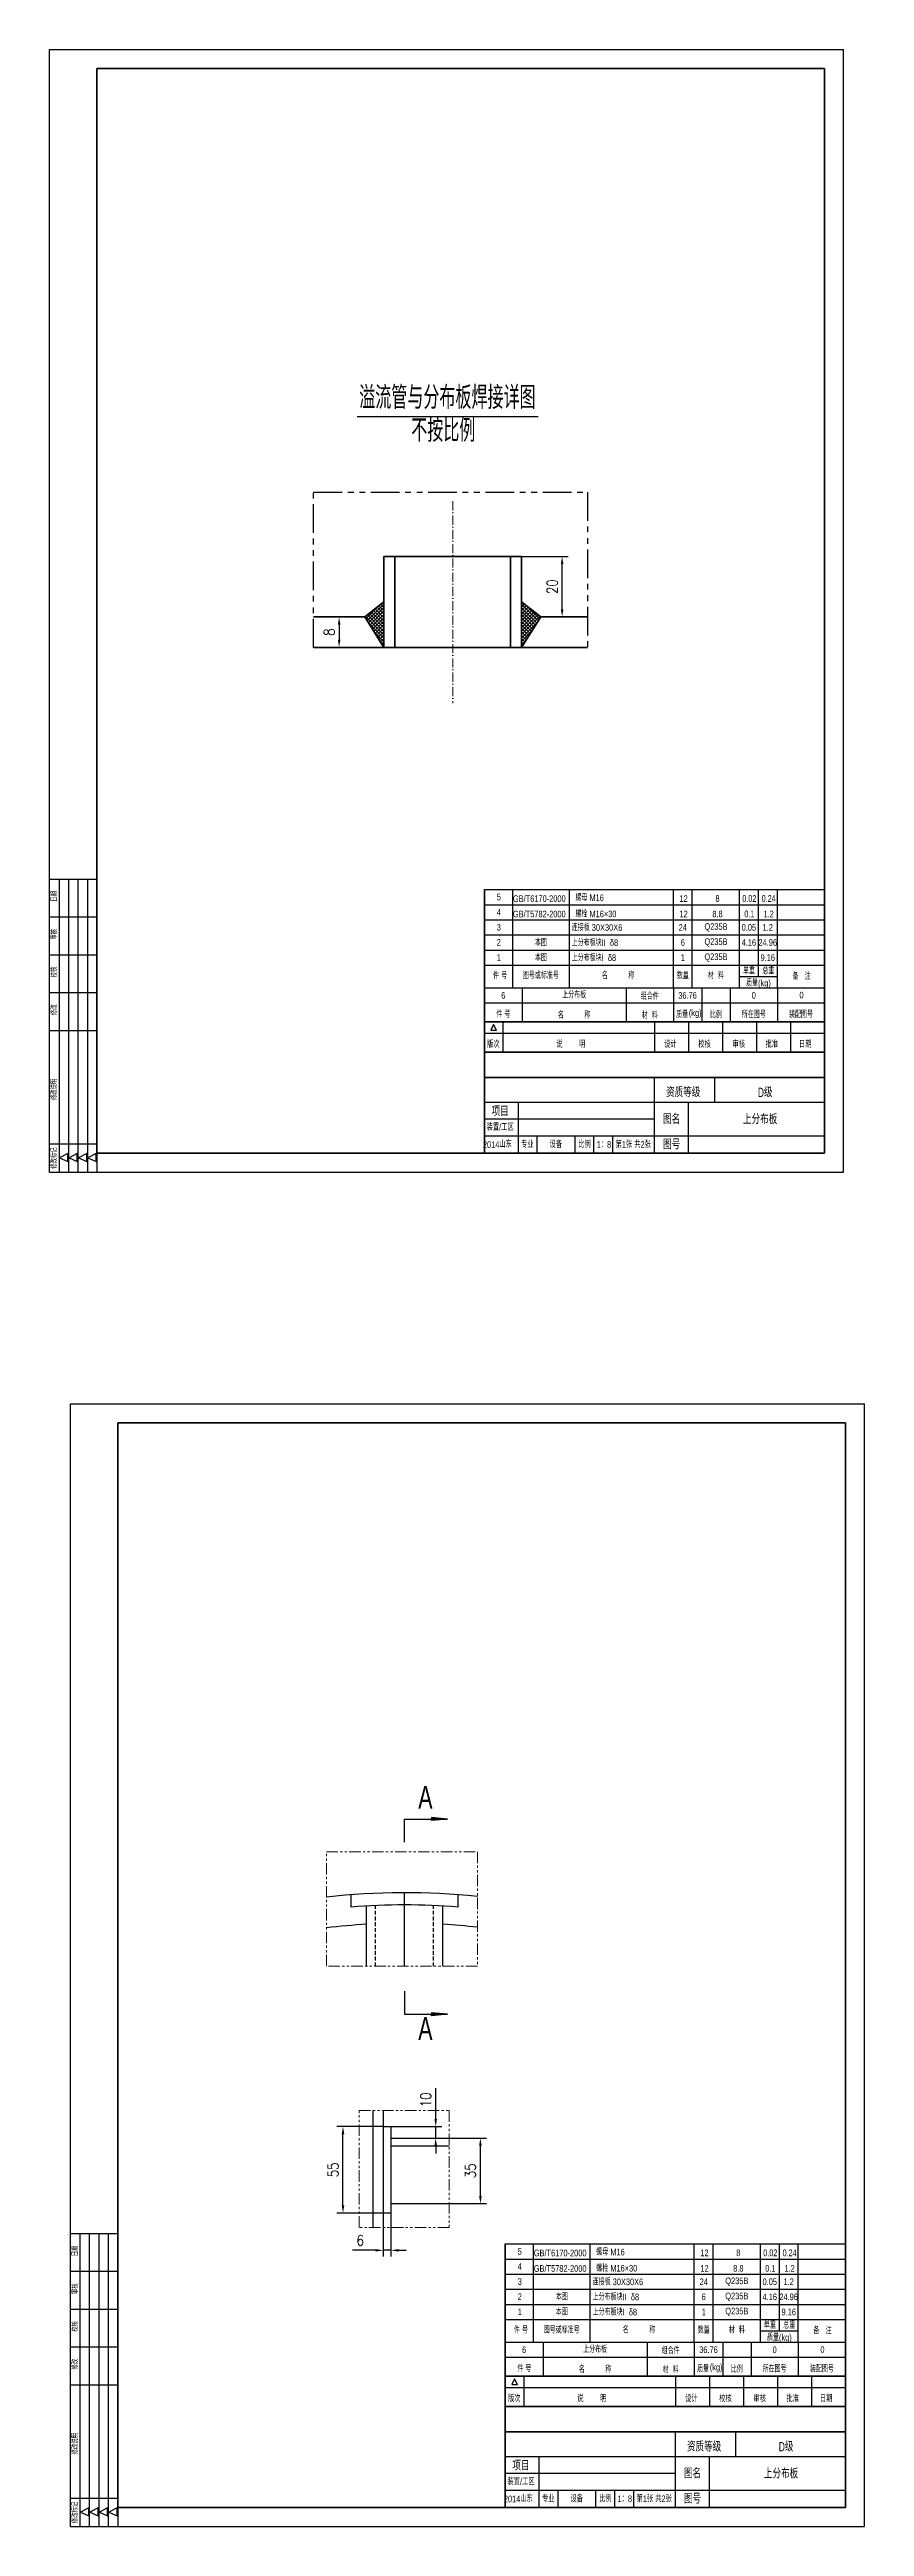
# Model space of a CAD drawing. Header units: millimetres. Extents: x 173791 to 206178, y -159089 to -143118.
# Drawn here: x 193208 to 194275, y -150042 to -146798 of the extents above; entities that cross this region are included whole.
import ezdxf
from ezdxf.enums import TextEntityAlignment as Align

# ---------------------------------------------------------------- set-up
doc = ezdxf.new("R2010")
doc.units = ezdxf.units.MM
for name, pattern in [('ACAD_ISO10W100', [18.7, 12, -3, 0.7, -3]), ('DASHED', [0.75, 0.5, -0.25]), ('PHANTOM', [2.5, 1.25, -0.25, 0.25, -0.25, 0.25, -0.25])]:
    doc.linetypes.add(name, pattern=pattern)
doc.layers.add('4虚线层', color=6, linetype='DASHED')
doc.layers.add('9双点划线层', color=6, linetype='PHANTOM')
for name, color, linetype, lineweight in [('5（双点划线）', 2, 'PHANTOM', 20), ('中心线', 1, 'ACAD_ISO10W100', 18), ('图层1', 4, 'Continuous', 35)]:
    doc.layers.add(name, color=color, linetype=linetype, lineweight=lineweight)
doc.styles.add('TH_GBDIM', font='romans.shx', dxfattribs={"width": 0.8, "bigfont": 'gbcbig.shx'})
doc.styles.add('样式 3.5', font='roms.shx', dxfattribs={"width": 0.7, "height": 3.5, "bigfont": 'hztxt.shx'})
doc.styles.add('样式 5', font='roms.shx', dxfattribs={"width": 0.67, "height": 5, "bigfont": 'hztxt.shx'})
doc.dimstyles.new('TH_GBDIM', dxfattribs={"dimtxt": 3.5, "dimasz": 2.5, "dimexe": 2, "dimexo": 0, "dimgap": 1.5, "dimtad": 1, "dimdec": 1, "dimzin": 0, "dimdsep": 46, "dimtxsty": 'TH_GBDIM', "dimcen": 2.5, "dimclrd": 130, "dimclre": 130, "dimclrt": 3, "dimadec": 0, "dimazin": 0, "dimtfac": 0.714286, "dimtdec": 1, "dimtmove": 0, "dimatfit": 3, "dimfxl": 0, "dimtzin": 0, "dimlwd": -1, "dimlwe": -1, "dimarcsym": 0})

# ---------------------------------------------------------------- blocks, each defined once
blk = doc.blocks.new('*D36')
at = {"color": 130, "transparency": 16777216}
blk.add_line((193645.1, -149518.3), (193584.3, -149518.3), dxfattribs=at)
at = {"color": 130, "linetype": 'Continuous', "transparency": 16777216}
for p, q in [((193592.3, -149621.6), (193592.3, -149528.3)), ((193645.1, -149631.6), (193584.3, -149631.6))]:
    blk.add_line(p, q, dxfattribs=at)
at = {"color": 130, "transparency": 16777216}
for points in [[(193590.6, -149528.3), (193594, -149528.3), (193592.3, -149518.3)], [(193590.6, -149621.6), (193594, -149621.6), (193592.3, -149631.6)]]:
    blk.add_solid(points, dxfattribs=at)
at = {"layer": 'Defpoints', "color": 0, "transparency": 16777216}
for p in [(193592.3, -149518.3), (193645.1, -149518.3), (193645.1, -149631.6)]:
    blk.add_point(p, dxfattribs=at)
at = {"color": 3, "transparency": 16777216, "insert": (193579.3, -149575), "char_height": 14, "attachment_point": 5, "rotation": 90, "style": 'TH_GBDIM', "bg_fill": 3, "box_fill_scale": 1.1, "bg_fill_color": 256, "bg_fill_true_color": 13158600, "bg_fill_transparency": 0}
blk.add_mtext('{55}{}{}', dxfattribs=at)
blk = doc.blocks.new('*D37')
at = {"color": 130, "transparency": 16777216}
blk.add_line((193731.3, -149533.4), (193780.2, -149533.4), dxfattribs=at)
at = {"color": 130, "linetype": 'Continuous', "transparency": 16777216}
for p, q in [((193772.2, -149609.3), (193772.2, -149543.4)), ((193731.3, -149619.3), (193780.2, -149619.3))]:
    blk.add_line(p, q, dxfattribs=at)
at = {"color": 130, "transparency": 16777216}
for points in [[(193770.5, -149543.4), (193773.9, -149543.4), (193772.2, -149533.4)], [(193770.5, -149609.3), (193773.9, -149609.3), (193772.2, -149619.3)]]:
    blk.add_solid(points, dxfattribs=at)
at = {"layer": 'Defpoints', "color": 0, "transparency": 16777216}
for p in [(193731.3, -149533.4), (193772.2, -149533.4), (193731.3, -149619.3)]:
    blk.add_point(p, dxfattribs=at)
at = {"color": 3, "transparency": 16777216, "insert": (193759.2, -149576.3), "char_height": 14, "attachment_point": 5, "rotation": 90, "style": 'TH_GBDIM', "bg_fill": 3, "box_fill_scale": 1.1, "bg_fill_color": 256, "bg_fill_true_color": 13158600, "bg_fill_transparency": 0}
blk.add_mtext('{35}{}{}', dxfattribs=at)
blk = doc.blocks.new('*D38')
at = {"color": 130, "linetype": 'Continuous', "transparency": 16777216}
for p, q in [((193713.7, -149508.3), (193713.7, -149468.2)), ((193655.1, -149533.4), (193721.7, -149533.4)), ((193713.7, -149533.4), (193713.7, -149518.3)), ((193713.7, -149543.4), (193713.7, -149553.4))]:
    blk.add_line(p, q, dxfattribs=at)
at = {"color": 130, "transparency": 16777216}
blk.add_line((193655.1, -149518.3), (193721.7, -149518.3), dxfattribs=at)
for points in [[(193712, -149508.3), (193715.4, -149508.3), (193713.7, -149518.3)], [(193712, -149543.4), (193715.4, -149543.4), (193713.7, -149533.4)]]:
    blk.add_solid(points, dxfattribs=at)
at = {"layer": 'Defpoints', "color": 0, "transparency": 16777216}
for p in [(193655.1, -149518.3), (193655.1, -149533.4), (193713.7, -149518.3)]:
    blk.add_point(p, dxfattribs=at)
at = {"color": 3, "transparency": 16777216, "insert": (193700.7, -149483.3), "char_height": 14, "attachment_point": 5, "rotation": 90, "style": 'TH_GBDIM', "bg_fill": 3, "box_fill_scale": 1.1, "bg_fill_color": 256, "bg_fill_true_color": 13158600, "bg_fill_transparency": 0}
blk.add_mtext('{10}{}{}', dxfattribs=at)
blk = doc.blocks.new('*D39')
at = {"color": 130, "transparency": 16777216}
blk.add_line((193645.1, -149631.6), (193645.1, -149688.4), dxfattribs=at)
at = {"color": 130, "linetype": 'Continuous', "transparency": 16777216}
for p, q in [((193655.1, -149631.6), (193655.1, -149688.4)), ((193635.1, -149680.4), (193604.6, -149680.4)), ((193655.1, -149680.4), (193645.1, -149680.4)), ((193665.1, -149680.4), (193675.1, -149680.4))]:
    blk.add_line(p, q, dxfattribs=at)
at = {"color": 130, "transparency": 16777216}
for points in [[(193635.1, -149678.8), (193635.1, -149682.1), (193645.1, -149680.4)], [(193665.1, -149678.8), (193665.1, -149682.1), (193655.1, -149680.4)]]:
    blk.add_solid(points, dxfattribs=at)
at = {"layer": 'Defpoints', "color": 0, "transparency": 16777216}
for p in [(193645.1, -149631.6), (193655.1, -149631.6), (193645.1, -149680.4)]:
    blk.add_point(p, dxfattribs=at)
at = {"color": 3, "transparency": 16777216, "insert": (193614.8, -149667.4), "char_height": 14, "attachment_point": 5, "style": 'TH_GBDIM', "bg_fill": 3, "box_fill_scale": 1.1, "bg_fill_color": 256, "bg_fill_true_color": 13158600, "bg_fill_transparency": 0}
blk.add_mtext('{6}{}{}', dxfattribs=at)
blk = doc.blocks.new('*D69')
at = {"color": 130, "transparency": 16777216}
blk.add_line((193825.9, -147462.1), (193887.2, -147462.1), dxfattribs=at)
at = {"color": 130, "linetype": 'Continuous', "transparency": 16777216}
for p, q in [((193879.2, -147531.2), (193879.2, -147472.1)), ((193851.1, -147541.2), (193887.2, -147541.2))]:
    blk.add_line(p, q, dxfattribs=at)
at = {"color": 130, "transparency": 16777216}
for points in [[(193877.5, -147472.1), (193880.9, -147472.1), (193879.2, -147462.1)], [(193877.5, -147531.2), (193880.9, -147531.2), (193879.2, -147541.2)]]:
    blk.add_solid(points, dxfattribs=at)
at = {"layer": 'Defpoints', "color": 0, "transparency": 16777216}
for p in [(193825.9, -147462.1), (193879.2, -147462.1), (193851.1, -147541.2)]:
    blk.add_point(p, dxfattribs=at)
at = {"color": 3, "transparency": 16777216, "insert": (193866.2, -147501.6), "char_height": 14, "attachment_point": 5, "rotation": 90, "style": 'TH_GBDIM', "bg_fill": 3, "box_fill_scale": 1.1, "bg_fill_color": 256, "bg_fill_true_color": 13158600, "bg_fill_transparency": 0}
blk.add_mtext('{20}{}{}', dxfattribs=at)
blk = doc.blocks.new('*D70')
at = {"color": 130, "linetype": 'Continuous', "transparency": 16777216}
for p, q in [((193587.2, -147541.2), (193579.2, -147541.2)), ((193587.2, -147551.2), (193587.2, -147571.2))]:
    blk.add_line(p, q, dxfattribs=at)
at = {"color": 130, "transparency": 16777216}
blk.add_line((193587.2, -147581.2), (193579.2, -147581.2), dxfattribs=at)
for points in [[(193585.6, -147551.2), (193588.9, -147551.2), (193587.2, -147541.2)], [(193585.6, -147571.2), (193588.9, -147571.2), (193587.2, -147581.2)]]:
    blk.add_solid(points, dxfattribs=at)
at = {"color": 3, "transparency": 16777216, "insert": (193574.2, -147561.2), "char_height": 14, "attachment_point": 5, "rotation": 90, "style": 'TH_GBDIM', "bg_fill": 3, "box_fill_scale": 1.1, "bg_fill_color": 256, "bg_fill_true_color": 13158600, "bg_fill_transparency": 0}
blk.add_mtext('{8}{}{}', dxfattribs=at)
at = {"layer": 'Defpoints', "color": 0, "transparency": 16777216}
for p in [(193587.2, -147541.2), (193587.2, -147581.2), (193587.2, -147581.2)]:
    blk.add_point(p, dxfattribs=at)

msp = doc.modelspace()

# ---------------------------------------------------------------- hatches: boundary and pattern name
h = msp.add_hatch()
h.set_pattern_fill('ANSI37', color=256)
h.set_pattern_definition([(45, (17583.554, 3977.0866), (-2.24506403, 2.24506403), []), (135, (17583.554, 3977.0866), (-2.24506403, -2.24506403), [])])
h.paths.add_polyline_path([(193645.9, -147521.6), (193620.7, -147541.2), (193645.9, -147581.2)])
h.paths.add_polyline_path([(193851.1, -147541.2), (193825.9, -147521.6), (193825.9, -147581.2)])
h = msp.add_hatch(color=256)
h.dxf.hatch_style = 1
h.paths.add_polyline_path([(193708.2, -149113.6), (193708.2, -149115.6), (193728.9, -149115.6)])
h.paths.add_polyline_path([(193708.2, -149115.6), (193708.2, -149117.6), (193728.9, -149115.6)])
h = msp.add_hatch(color=256)
h.dxf.hatch_style = 1
h.paths.add_polyline_path([(193728.9, -149371.2), (193708.2, -149371.2), (193708.2, -149373.2)])
h.paths.add_polyline_path([(193728.9, -149371.2), (193708.2, -149369.2), (193708.2, -149371.2)])

# ---------------------------------------------------------------- linework, layer by layer
at = {"color": 7, "linetype": 'Continuous'}
for p, q in [((193208.1, -146798.2), (194247.6, -146798.2)), ((193208.1, -148268.3), (193208.1, -146798.2)), ((194247.6, -148268.3), (194247.6, -146798.2)), ((193208.1, -147884.7), (193270, -147884.7)), ((193220.5, -147884.7), (193220.5, -148268.3)), ((193232.9, -147884.7), (193232.9, -148268.3)), ((193245.2, -147884.7), (193245.2, -148268.3)), ((193257.6, -147884.7), (193257.6, -148268.3)), ((193208.1, -147934.2), (193270, -147934.2)), ((193208.1, -147983.7), (193270, -147983.7)), ((193208.1, -148033.2), (193270, -148033.2)), ((193208.1, -148082.7), (193270, -148082.7)), ((193208.1, -148231.2), (193270, -148231.2)), ((193208.1, -148268.3), (194247.6, -148268.3)), ((193235.5, -148571.9), (194275, -148571.9)), ((193235.5, -150042), (193235.5, -148571.9)), ((194275, -150042), (194275, -148571.9)), ((193235.5, -149658.4), (193297.4, -149658.4)), ((193247.9, -149658.4), (193247.9, -150042)), ((193260.2, -149658.4), (193260.2, -150042)), ((193272.6, -149658.4), (193272.6, -150042)), ((193285, -149658.4), (193285, -150042)), ((193235.5, -149707.9), (193297.4, -149707.9)), ((193235.5, -149757.4), (193297.4, -149757.4)), ((193235.5, -149806.9), (193297.4, -149806.9)), ((193235.5, -149856.4), (193297.4, -149856.4)), ((193235.5, -150004.9), (193297.4, -150004.9)), ((193235.5, -150042), (194275, -150042))]:
    msp.add_line(p, q, dxfattribs=at)
for p, q in [((193610.9, -147278.6), (193848, -147278.6)), ((193777.4, -147898.3), (194222.9, -147898.3)), ((193777.4, -147918.1), (194222.9, -147918.1)), ((193814.5, -148027), (193814.5, -147898.3)), ((193888.7, -148027), (193888.7, -147898.3)), ((194024.9, -148027), (194024.9, -147898.3)), ((194049.6, -148027), (194049.6, -147898.3)), ((194111.5, -148027), (194111.5, -147898.3)), ((194136.2, -148012.2), (194136.2, -147898.3)), ((194161, -148027), (194161, -147898.3)), ((193777.4, -147937.9), (194222.9, -147937.9)), ((193777.4, -147957.7), (194222.9, -147957.7)), ((193777.4, -147977.5), (194222.9, -147977.5)), ((193777.4, -147997.3), (194222.9, -147997.3)), ((194111.5, -148012.2), (194161, -148012.2)), ((193777.4, -148027), (194222.9, -148027)), ((193777.4, -148071.6), (194222.9, -148071.6)), ((193777.4, -148078), (193777.4, -148090.4)), ((193789.4, -148074.9), (193786, -148082.5)), ((193786, -148082.5), (193793.2, -148082.5)), ((193793.2, -148082.5), (193789.4, -148074.9)), ((193802.1, -148111.2), (193802.1, -148071.6)), ((194000.1, -148071.6), (194000.1, -148111.2)), ((194044.7, -148071.6), (194044.7, -148111.2)), ((194089.2, -148071.6), (194089.2, -148111.2)), ((194133.8, -148071.6), (194133.8, -148111.2)), ((194178.3, -148071.6), (194178.3, -148111.2)), ((193777.4, -148086.4), (194222.9, -148086.4)), ((194000.1, -148243.6), (194000.1, -148144.6)), ((194079.3, -148176.7), (194079.3, -148144.6)), ((193777.4, -148176.7), (194222.9, -148176.7)), ((193821.9, -148243.6), (193821.9, -148176.7)), ((194044.7, -148243.6), (194044.7, -148176.7)), ((194000.1, -148199), (193777.4, -148199)), ((193232.1, -148244), (193221.2, -148249.6)), ((193232.1, -148254.5), (193232.1, -148244)), ((193244.4, -148244), (193233.6, -148249.6)), ((193244.4, -148254.5), (193244.4, -148244)), ((193256.8, -148244), (193246, -148249.6)), ((193256.8, -148254.5), (193256.8, -148244)), ((193269.2, -148244), (193258.3, -148249.6)), ((193269.2, -148254.5), (193269.2, -148244)), ((193270, -148243.6), (193270, -148268.3)), ((194222.9, -148221.3), (193777.4, -148221.3)), ((193846.7, -148243.6), (193846.7, -148221.3)), ((193896.2, -148243.6), (193896.2, -148221.3)), ((193920.9, -148243.6), (193920.9, -148221.3)), ((193945.7, -148243.6), (193945.7, -148221.3)), ((193221.2, -148249.6), (193232.1, -148254.5)), ((193233.6, -148249.6), (193244.4, -148254.5)), ((193246, -148249.6), (193256.8, -148254.5)), ((193258.3, -148249.6), (193269.2, -148254.5)), ((193673, -149145.7), (193673, -149115.6)), ((193673, -149115.6), (193728.9, -149115.6)), ((193728.9, -149115.6), (193708.2, -149113.6)), ((193708.2, -149113.6), (193708.2, -149115.6)), ((193728.9, -149115.6), (193708.2, -149117.6)), ((193708.2, -149117.6), (193708.2, -149115.6)), ((193603, -149230.8), (193603, -149214.8)), ((193743, -149230.8), (193743, -149214.8)), ((193623, -149308.3), (193623, -149229.4)), ((193723, -149308.3), (193723, -149229.4)), ((193673, -149341.1), (193673, -149371.2)), ((193673, -149371.2), (193728.9, -149371.2)), ((193728.9, -149371.2), (193708.2, -149369.2)), ((193708.2, -149369.2), (193708.2, -149371.2)), ((193728.9, -149371.2), (193708.2, -149373.2)), ((193708.2, -149373.2), (193708.2, -149371.2)), ((193632, -149650.6), (193632, -149497.2)), ((193645.1, -149497.2), (193645.1, -149650.6)), ((193645.1, -149518.3), (193655.1, -149518.3)), ((193655.1, -149518.3), (193655.1, -149631.6)), ((193655.1, -149533.4), (193731.3, -149533.4)), ((193655.1, -149543.5), (193731.3, -149543.5)), ((193655.1, -149631.6), (193645.1, -149631.6)), ((193655.1, -149619.3), (193731.3, -149619.3)), ((193804.7, -149672), (194250.2, -149672)), ((193841.9, -149800.7), (193841.9, -149672)), ((193916.1, -149800.7), (193916.1, -149672)), ((194052.2, -149800.7), (194052.2, -149672)), ((194077, -149800.7), (194077, -149672)), ((194138.9, -149800.7), (194138.9, -149672)), ((194163.6, -149785.9), (194163.6, -149672)), ((194188.4, -149800.7), (194188.4, -149672)), ((193804.7, -149691.8), (194250.2, -149691.8)), ((193804.7, -149711.6), (194250.2, -149711.6)), ((193804.7, -149731.4), (194250.2, -149731.4)), ((193804.7, -149751.2), (194250.2, -149751.2)), ((193804.7, -149771), (194250.2, -149771)), ((193804.7, -149800.7), (194250.2, -149800.7)), ((194138.9, -149785.9), (194188.4, -149785.9)), ((193804.7, -149845.3), (194250.2, -149845.3)), ((193804.7, -149851.7), (193804.7, -149864.1)), ((193804.7, -149860.1), (194250.2, -149860.1)), ((193816.8, -149848.7), (193813.4, -149856.2)), ((193813.4, -149856.2), (193820.6, -149856.2)), ((193820.6, -149856.2), (193816.8, -149848.7)), ((193829.5, -149884.9), (193829.5, -149845.3)), ((194027.5, -149845.3), (194027.5, -149884.9)), ((194072, -149845.3), (194072, -149884.9)), ((194116.6, -149845.3), (194116.6, -149884.9)), ((194161.1, -149845.3), (194161.1, -149884.9)), ((194205.7, -149845.3), (194205.7, -149884.9)), ((194027.5, -150017.3), (194027.5, -149918.3)), ((194106.7, -149950.5), (194106.7, -149918.3)), ((193804.7, -149950.5), (194250.2, -149950.5)), ((193849.3, -150017.3), (193849.3, -149950.5)), ((194072, -150017.3), (194072, -149950.5)), ((194027.5, -149972.7), (193804.7, -149972.7)), ((194250.2, -149995), (193804.7, -149995)), ((193874, -150017.3), (193874, -149995)), ((193923.5, -150017.3), (193923.5, -149995)), ((193948.3, -150017.3), (193948.3, -149995)), ((193973, -150017.3), (193973, -149995)), ((193259.4, -150017.8), (193248.6, -150023.3)), ((193248.6, -150023.3), (193259.4, -150028.2)), ((193259.4, -150028.2), (193259.4, -150017.8)), ((193271.8, -150017.8), (193261, -150023.3)), ((193261, -150023.3), (193271.8, -150028.2)), ((193271.8, -150028.2), (193271.8, -150017.8)), ((193284.2, -150017.8), (193273.3, -150023.3)), ((193273.3, -150023.3), (193284.2, -150028.2)), ((193284.2, -150028.2), (193284.2, -150017.8)), ((193296.5, -150017.8), (193285.7, -150023.3)), ((193285.7, -150023.3), (193296.5, -150028.2)), ((193296.5, -150028.2), (193296.5, -150017.8)), ((193297.4, -150017.3), (193297.4, -150042))]:
    msp.add_line(p, q)
at = {"color": 4}
for p, q in [((193777.4, -147998.8), (193777.4, -148011.2)), ((193777.4, -147998.8), (193777.4, -148011.2)), ((193777.4, -147998.8), (193777.4, -148011.2)), ((193777.4, -148018.6), (193777.4, -148031)), ((193804.7, -149772.5), (193804.7, -149784.9)), ((193804.7, -149772.5), (193804.7, -149784.9)), ((193804.7, -149772.5), (193804.7, -149784.9)), ((193804.7, -149792.3), (193804.7, -149804.7))]:
    msp.add_line(p, q, dxfattribs=at)
at = {"color": 1, "ltscale": 1.5}
msp.add_line((193673, -149308.3), (193673, -149212), dxfattribs=at)
for points in [[(193777.4, -148046.8), (194222.9, -148046.8)], [(193826.9, -148027), (193826.9, -148071.6)], [(193963, -148027), (193963, -148071.6)], [(194024.9, -148027), (194024.9, -148071.6)], [(194062, -148027), (194062, -148071.6)], [(194099.1, -148027), (194099.1, -148071.6)], [(194161, -148027), (194161, -148071.6)], [(193854.2, -149800.7), (193854.2, -149845.3)], [(193990.4, -149800.7), (193990.4, -149845.3)], [(194052.2, -149800.7), (194052.2, -149845.3)], [(194089.4, -149800.7), (194089.4, -149845.3)], [(194126.5, -149800.7), (194126.5, -149845.3)], [(194188.4, -149800.7), (194188.4, -149845.3)], [(193804.7, -149820.5), (194250.2, -149820.5)]]:
    msp.add_lwpolyline(points)
for radius, start, end in [(900, 83.9275, 96.5399), (884, 85.4582, 94.5418), (860, 93.333, 96.8455), (860, 83.6439, 86.667)]:
    msp.add_arc((193673, -150112), radius, start, end)
at = {"layer": '4虚线层', "ltscale": 10}
for p, q in [((193635, -149308.3), (193635, -149229.4)), ((193711, -149308.3), (193711, -149229.4))]:
    msp.add_line(p, q, dxfattribs=at)
at = {"layer": '5（双点划线）', "ltscale": 12}
for points in [[(193570.5, -149158.5), (193768.2, -149158.5), (193768.2, -149308.3), (193570.5, -149308.3)], [(193613.4, -149497.2), (193731.3, -149497.2), (193731.3, -149650.6), (193613.4, -149650.6)]]:
    msp.add_lwpolyline(points, close=True, dxfattribs=at)
at = {"layer": '9双点划线层', "ltscale": 30}
for p, q in [((193553.8, -147581.2), (193553.8, -147377.9)), ((193553.8, -147377.9), (193912.3, -147377.9)), ((193912.3, -147377.9), (193912.3, -147581.2))]:
    msp.add_line(p, q, dxfattribs=at)
at = {"layer": '中心线'}
msp.add_line((193735.9, -147389.8), (193735.9, -147654.1), dxfattribs=at)
at = {"layer": '图层1'}
for p, q in [((194222.9, -146822.9), (193270, -146822.9)), ((193270, -146822.9), (193270, -148243.6)), ((194222.9, -148243.6), (194222.9, -146822.9)), ((194222.9, -148243.6), (194222.9, -146822.9)), ((193645.9, -147581.2), (193645.9, -147462.1)), ((193645.9, -147462.1), (193825.9, -147462.1)), ((193660.3, -147581.2), (193660.3, -147462.1)), ((193811.5, -147462.1), (193811.5, -147581.2)), ((193825.9, -147462.1), (193825.9, -147581.2)), ((193620.7, -147541.2), (193645.9, -147521.6)), ((193851.1, -147541.2), (193825.9, -147521.6)), ((193553.8, -147541.2), (193620.7, -147541.2)), ((193645.9, -147581.2), (193620.7, -147541.2)), ((193825.9, -147581.2), (193851.1, -147541.2)), ((193851.1, -147541.2), (193912.3, -147541.2)), ((193553.8, -147581.2), (193912.3, -147581.2)), ((193777.4, -148090.4), (193777.4, -147898.3)), ((193777.4, -148111.2), (193777.4, -147957.7)), ((193777.4, -148111.2), (193777.4, -147957.7)), ((193777.4, -148071.6), (194222.9, -148071.6)), ((194222.9, -148111.2), (193777.4, -148111.2)), ((193777.4, -148111.2), (193777.4, -148144.6)), ((193777.4, -148111.2), (193777.4, -148144.6)), ((193777.4, -148144.6), (194222.9, -148144.6)), ((193777.4, -148144.6), (194222.9, -148144.6)), ((194222.9, -148144.6), (193777.4, -148144.6)), ((193777.4, -148243.6), (193777.4, -148144.6)), ((193270, -148243.6), (194222.9, -148243.6)), ((194250.2, -148596.6), (193297.4, -148596.6)), ((193297.4, -148596.6), (193297.4, -150017.3)), ((194250.2, -150017.3), (194250.2, -148596.6)), ((194250.2, -150017.3), (194250.2, -148596.6)), ((193804.7, -149864.1), (193804.7, -149672)), ((193804.7, -149884.9), (193804.7, -149731.4)), ((193804.7, -149884.9), (193804.7, -149731.4)), ((193804.7, -149845.3), (194250.2, -149845.3)), ((194250.2, -149884.9), (193804.7, -149884.9)), ((193804.7, -149884.9), (193804.7, -149918.3)), ((193804.7, -149884.9), (193804.7, -149918.3)), ((193804.7, -149918.3), (194250.2, -149918.3)), ((193804.7, -149918.3), (194250.2, -149918.3)), ((194250.2, -149918.3), (193804.7, -149918.3)), ((193804.7, -150017.3), (193804.7, -149918.3)), ((193297.4, -150017.3), (194250.2, -150017.3))]:
    msp.add_line(p, q, dxfattribs=at)

# ---------------------------------------------------------------- texts
at = {"style": '样式 3.5', "width": 0.67}
for s, height, p in [('5', 8.66, (193793.6, -147912.4)), ('螺母 M16', 8.66, (193896.6, -147913.3)), ('4', 8.66, (193793.6, -147932.2)), ('3', 8.66, (193793.6, -147952)), ('连接板 30X30X6', 8.663, (193891.8, -147952.3)), ('螺栓 M16×30', 8.66, (193896.6, -147934.5)), ('2', 8.66, (193793.6, -147971.8)), ('1', 8.66, (193793.6, -147991.6)), ('本图', 8.66, (193843.6, -147972.1)), ('本图', 8.66, (193843.6, -147991.9)), ('上分布板块II  δ8', 8.663, (193891.8, -147972.1)), ('上分布板块I  δ8', 8.66, (193891.8, -147991.9)), ('上分布板', 8.66, (193879.3, -148040.6)), ('(kg)', 8.66, (194045.1, -148064)), ('4', 8.66, (193821, -149705.9)), ('5', 8.66, (193821, -149686.1)), ('螺母 M16', 8.66, (193923.9, -149687)), ('螺栓 M16×30', 8.66, (193923.9, -149708.2)), ('3', 8.66, (193821, -149725.7)), ('2', 8.66, (193821, -149745.5)), ('本图', 8.66, (193871, -149745.8)), ('连接板 30X30X6', 8.663, (193919.2, -149726)), ('上分布板块II  δ8', 8.663, (193919.2, -149745.8)), ('1', 8.66, (193821, -149765.3)), ('本图', 8.66, (193871, -149765.6)), ('上分布板块I  δ8', 8.66, (193919.2, -149765.6)), ('上分布板', 8.66, (193906.7, -149814.4)), ('(kg)', 8.66, (194072.5, -149837.7))]:
    msp.add_text(s, height=height, dxfattribs=at).set_placement(p)
for s, height, p in [('GB/T6170-2000', 8.663, (193849.3, -147910)), ('12', 8.66, (194038.2, -147910)), ('8', 8.66, (194082.6, -147910)), ('GB/T5782-2000', 8.663, (193849.3, -147930.2)), ('24', 8.66, (194037.2, -147947.8)), ('12', 8.66, (194038.2, -147930.2)), ('Q235B', 8.66, (194080.6, -147947.8)), ('8.8', 8.66, (194082.6, -147930.2)), ('6', 8.66, (194037.2, -147967.6)), ('1', 8.66, (194037.2, -147987.4)), ('Q235B', 8.66, (194080.6, -147967.6)), ('Q235B', 8.66, (194080.6, -147987.4)), ('件 号', 8.66, (193798, -148010.1)), ('图号或标准号', 8.66, (193851.3, -148009.8)), ('名          称', 8.663, (193952.4, -148009.9)), ('数量', 8.66, (194037.2, -148010.1)), ('材  料', 8.66, (194080.6, -148009.9)), ('单重', 8.66, (194123.8, -148003.6)), ('质量(kg)', 8.66, (194136.2, -148020.8)), ('总重', 8.66, (194149.2, -148003.6)), ('备   注', 8.66, (194192.7, -148010.7)), ('6', 8.66, (193802.1, -148036.9)), ('组合件', 8.66, (193993.9, -148036.9)), ('36.76', 8.66, (194043.4, -148036.9)), ('0', 8.66, (194130.1, -148036.9)), ('0', 8.66, (194192.6, -148036.5)), ('件 号', 8.66, (193802.3, -148060.6)), ('名          称', 8.663, (193894.9, -148061.6)), ('材  料', 8.66, (193993.9, -148062)), ('质量', 8.66, (194036.3, -148061)), ('比例', 8.66, (194080.6, -148061.2)), ('所在图号', 8.66, (194130.1, -148060.8)), ('装配图号', 8.66, (194191.9, -148060.8)), ('GB/T6170-2000', 8.663, (193876.6, -149683.7)), ('GB/T5782-2000', 8.663, (193876.6, -149704)), ('12', 8.66, (194065.6, -149683.7)), ('12', 8.66, (194065.6, -149704)), ('8.8', 8.66, (194109.9, -149704)), ('8', 8.66, (194109.9, -149683.7)), ('24', 8.66, (194064.6, -149721.5)), ('6', 8.66, (194064.6, -149741.3)), ('Q235B', 8.66, (194107.9, -149721.5)), ('Q235B', 8.66, (194107.9, -149741.3)), ('1', 8.66, (194064.6, -149761.1)), ('Q235B', 8.66, (194107.9, -149761.1)), ('件 号', 8.66, (193825.3, -149783.8)), ('图号或标准号', 8.66, (193878.6, -149783.6)), ('名          称', 8.663, (193979.8, -149783.6)), ('数量', 8.66, (194064.6, -149783.8)), ('材  料', 8.66, (194107.9, -149783.6)), ('单重', 8.66, (194151.2, -149777.4)), ('质量(kg)', 8.66, (194163.6, -149794.5)), ('总重', 8.66, (194176.5, -149777.3)), ('备   注', 8.66, (194220.1, -149784.4)), ('件 号', 8.66, (193829.7, -149834.4)), ('6', 8.66, (193829.5, -149810.6)), ('名          称', 8.663, (193922.3, -149835.3)), ('组合件', 8.66, (194021.3, -149810.6)), ('材  料', 8.66, (194021.3, -149835.7)), ('质量', 8.66, (194063.7, -149834.7)), ('36.76', 8.66, (194070.8, -149810.6)), ('比例', 8.66, (194107.9, -149834.9)), ('所在图号', 8.66, (194157.4, -149834.5)), ('0', 8.66, (194157.4, -149810.6)), ('装配图号', 8.66, (194219.3, -149834.5)), ('0', 8.66, (194220, -149810.3))]:
    msp.add_text(s, height=height, dxfattribs=at).set_placement(p, align=Align.MIDDLE)
at = {"color": 1, "style": '样式 3.5', "width": 0.67}
for s, height, p in [('0.02', 8.87, (194124.3, -147910)), ('0.24', 8.87, (194149.6, -147910)), ('0.05', 8.66, (194123.7, -147947.8)), ('0.1', 8.87, (194124.3, -147930.2)), ('1.2', 8.66, (194148.4, -147947.8)), ('1.2', 8.87, (194149.6, -147930.2)), ('4.16', 8.66, (194123.7, -147967.6)), ('24.96', 8.66, (194148.4, -147967.6)), ('9.16', 8.66, (194148.4, -147987.4)), ('0.02', 8.87, (194151.7, -149683.7)), ('0.1', 8.87, (194151.7, -149704)), ('0.24', 8.87, (194177, -149683.7)), ('1.2', 8.87, (194177, -149704)), ('4.16', 8.66, (194151, -149741.3)), ('0.05', 8.66, (194151, -149721.5)), ('24.96', 8.66, (194175.8, -149741.3)), ('1.2', 8.66, (194175.8, -149721.5)), ('9.16', 8.66, (194175.8, -149761.1))]:
    msp.add_text(s, height=height, dxfattribs=at).set_placement(p, align=Align.MIDDLE)
at = {"char_height": 30, "attachment_point": 1, "style": '样式 3.5'}
for s, insert, width in [('溢流管与分布板焊接详图', (193613.5, -147238.9), 314.203), ('不按比例', (193681.6, -147281.9), 314.203), ('A', (193690.8, -149072.1), 32.852), ('A', (193690.8, -149375), 32.852)]:
    msp.add_mtext(s, dxfattribs=dict(at, insert=insert, width=width))
at = {"char_height": 7.43, "attachment_point": 5, "rotation": 90, "style": '样式 3.5'}
for s, insert in [('日期', (193214.4, -147907.3)), ('审核', (193214.4, -147956.8)), ('校核', (193214.4, -148006.3)), ('修改', (193214.4, -148055.8)), ('修改说明', (193214.4, -148159.9)), ('修改标记', (193214.4, -148250)), ('日期', (193241.8, -149681.1)), ('审核', (193241.8, -149730.6)), ('校核', (193241.8, -149780.1)), ('修改', (193241.8, -149829.6)), ('修改说明', (193241.8, -149933.6)), ('修改标记', (193241.8, -150023.8))]:
    msp.add_mtext(s, dxfattribs=dict(at, insert=insert))
at = {"attachment_point": 5}
for s, insert, char_height, style in [('版次', (193789.2, -148101.1), 8.66, '样式 3.5'), ('说        明', (193890.6, -148101.1), 8.66, '样式 3.5'), ('设计', (194021, -148101.1), 8.66, '样式 3.5'), ('校核', (194065.6, -148101.1), 8.66, '样式 3.5'), ('审核', (194110.5, -148101.1), 8.66, '样式 3.5'), ('批准', (194153.7, -148101.1), 8.66, '样式 3.5'), ('日期', (194197.4, -148101.1), 8.66, '样式 3.5'), ('资质等级', (194037.7, -148164), 12.38, '样式 5'), ('D级', (194145, -148164), 12.38, '样式 5'), ('装置/工区', (193798, -148209.6), 8.66, '样式 3.5'), ('项目', (193798, -148188.8), 12.38, '样式 5'), ('图名', (194022.5, -148199), 12.38, '样式 5'), ('上分布板', (194138.4, -148199.3), 12.38, '样式 5'), ('2014', (193786.3, -148232.4), 8.66, '样式 3.5'), ('山东', (193805.1, -148231.8), 8.66, '样式 3.5'), ('专业', (193833.7, -148232.2), 8.66, '样式 3.5'), ('设备', (193870.9, -148232.2), 8.66, '样式 3.5'), ('比例', (193908.4, -148232.2), 8.66, '样式 3.5'), ('1：8', (193933.9, -148232.2), 8.66, '样式 3.5'), ('第1张 共2张', (193972.3, -148232.2), 8.66, '样式 3.5'), ('图号', (194022.5, -148232.2), 12.38, '样式 5'), ('版次', (193816.5, -149874.8), 8.66, '样式 3.5'), ('说        明', (193918, -149874.8), 8.66, '样式 3.5'), ('设计', (194048.4, -149874.8), 8.66, '样式 3.5'), ('校核', (194093, -149874.8), 8.66, '样式 3.5'), ('审核', (194137.9, -149874.8), 8.66, '样式 3.5'), ('批准', (194181.1, -149874.8), 8.66, '样式 3.5'), ('日期', (194224.8, -149874.8), 8.66, '样式 3.5'), ('资质等级', (194065.1, -149937.7), 12.38, '样式 5'), ('D级', (194172.4, -149937.7), 12.38, '样式 5'), ('项目', (193825.3, -149962.6), 12.38, '样式 5'), ('装置/工区', (193825.3, -149983.4), 8.66, '样式 3.5'), ('图名', (194049.9, -149972.7), 12.38, '样式 5'), ('上分布板', (194165.8, -149973), 12.38, '样式 5'), ('2014', (193813.7, -150006.1), 8.66, '样式 3.5'), ('山东', (193832.5, -150005.5), 8.66, '样式 3.5'), ('专业', (193861.1, -150005.9), 8.66, '样式 3.5'), ('设备', (193898.3, -150005.9), 8.66, '样式 3.5'), ('比例', (193935.8, -150005.9), 8.66, '样式 3.5'), ('1：8', (193961.2, -150005.9), 8.66, '样式 3.5'), ('第1张 共2张', (193999.7, -150005.9), 8.66, '样式 3.5'), ('图号', (194049.9, -150005.9), 12.38, '样式 5')]:
    msp.add_mtext(s, dxfattribs=dict(at, insert=insert, char_height=char_height, style=style))

# ---------------------------------------------------------------- next in the draw order: dimensions: what is measured, and where the dimension line sits
for base, p1, p2, text, override, picture, middle in [((193879.2, -147462.1), (193851.1, -147541.2), (193825.9, -147462.1), '{20}{}{}', {"dimscale": 4, "dimgap": 1.5, "dimtad": 1, "dimjust": 0, "dimdec": 0, "dimlfac": 1, "dimse1": 0, "dimse2": 0, "dimsd1": 0, "dimsd2": 0, "dimtfill": 1}, '*D69', (193866.2, -147501.6)), ((193587.2, -147581.2), (193587.2, -147541.2), (193587.2, -147581.2), '{8}{}{}', {"dimscale": 4, "dimgap": 1.5, "dimtad": 1, "dimjust": 0, "dimdec": 0, "dimlfac": 1, "dimse1": 0, "dimse2": 0, "dimsd1": 0, "dimsd2": 0, "dimtfill": 1}, '*D70', (193574.2, -147561.2)), ((193592.3, -149518.3), (193645.1, -149631.6), (193645.1, -149518.3), '{55}{}{}', {"dimscale": 4, "dimdec": 0, "dimtfill": 1}, '*D36', (193579.3, -149575)), ((193772.2, -149533.4), (193731.3, -149619.3), (193731.3, -149533.4), '{35}{}{}', {"dimscale": 4, "dimdec": 0, "dimtfill": 1}, '*D37', (193759.2, -149576.3))]:
    dim = msp.add_linear_dim(base=base, p1=p1, p2=p2, angle=90, text=text, dimstyle='TH_GBDIM', override=override)
    dim.commit()
    dim.dimension.update_dxf_attribs({"geometry": picture, "text_midpoint": middle})

# ---------------------------------------------------------------- next in the draw order: dimensions: what is measured, and where the dimension line sits
dim = msp.add_linear_dim(base=(193713.7, -149518.3), p1=(193655.1, -149533.4), p2=(193655.1, -149518.3), angle=90, text='{10}{}{}', dimstyle='TH_GBDIM', override={"dimscale": 4, "dimgap": 1.5, "dimtad": 1, "dimjust": 0, "dimdec": 0, "dimlfac": 1, "dimse1": 0, "dimse2": 0, "dimsd1": 0, "dimsd2": 0, "dimtfill": 1})
dim.commit()
dim.dimension.update_dxf_attribs({"geometry": '*D38', "text_midpoint": (193700.7, -149483.3)})
dim = msp.add_linear_dim(base=(193645.1, -149680.4), p1=(193655.1, -149631.6), p2=(193645.1, -149631.6), text='{6}{}{}', dimstyle='TH_GBDIM', override={"dimscale": 4, "dimgap": 1.5, "dimtad": 1, "dimjust": 0, "dimdec": 0, "dimlfac": 1, "dimse1": 0, "dimse2": 0, "dimsd1": 0, "dimsd2": 0, "dimtfill": 1})
dim.commit()
dim.dimension.update_dxf_attribs({"geometry": '*D39', "text_midpoint": (193614.8, -149667.4)})

doc.saveas('drawing.dxf')
